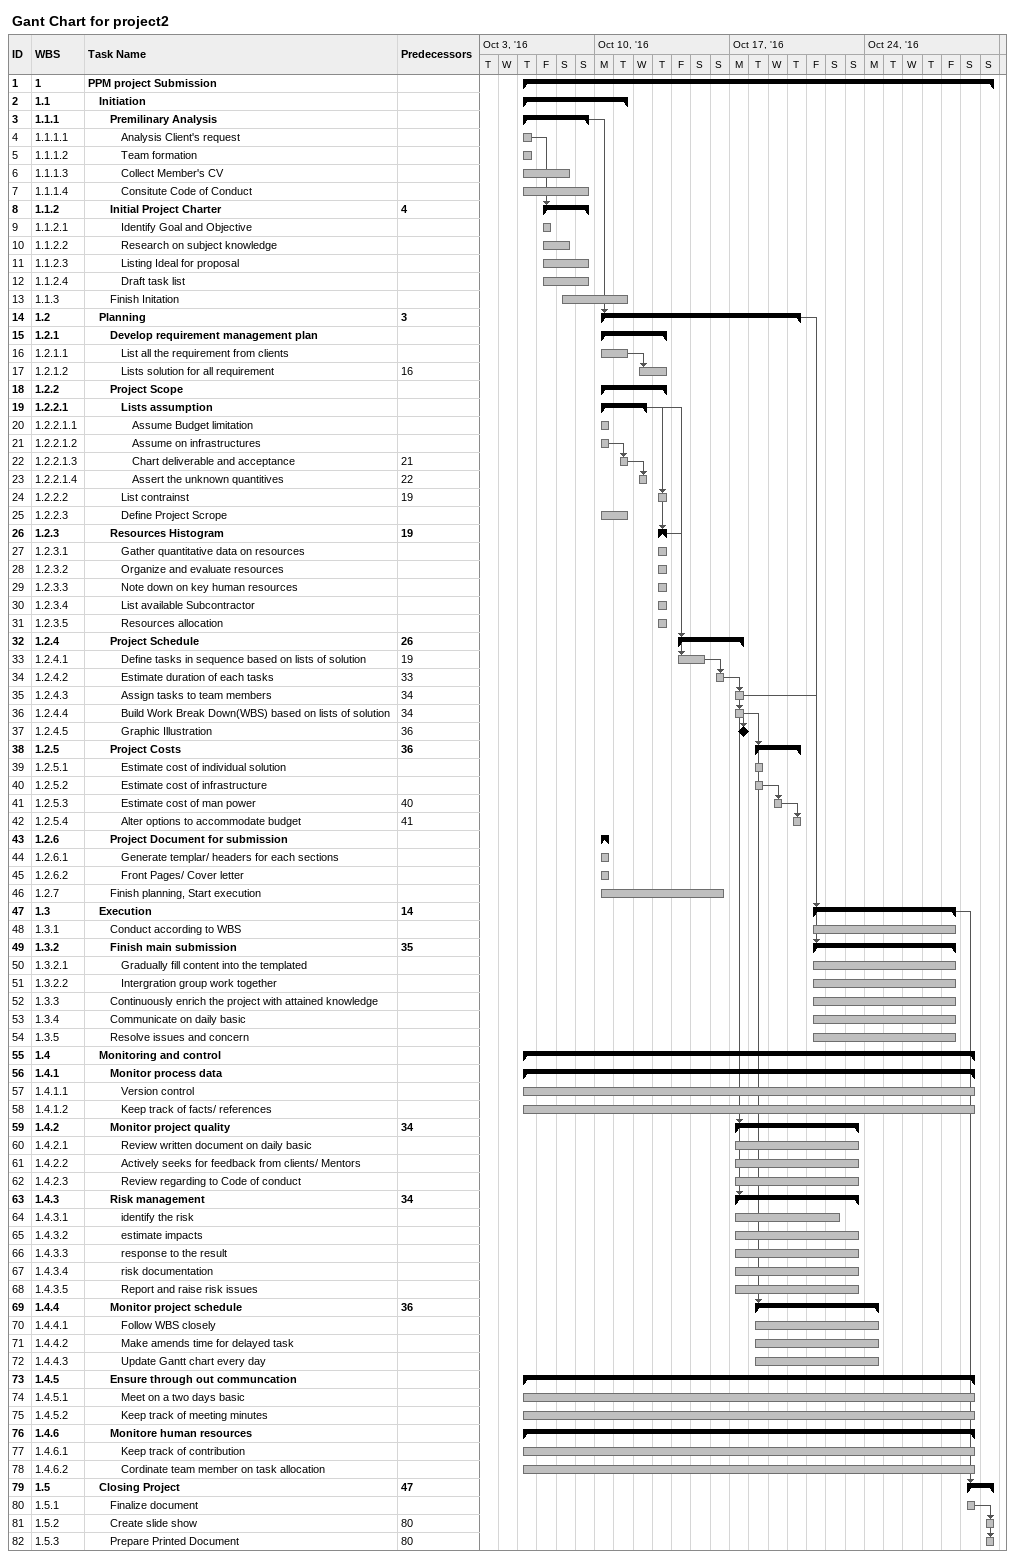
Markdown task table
Gant Chart for project2

| ID | WBS | Task | Start | Finish | Predecessors |
|---|---|---|---|---|---|
| 1 | 1 | **PPM project Submission** | 2016-10-06 | 2016-10-30 |  |
| 2 | 1.1 | **Initiation** | 2016-10-06 | 2016-10-11 |  |
| 3 | 1.1.1 | **Premilinary Analysis** | 2016-10-06 | 2016-10-09 |  |
| 4 | 1.1.1.1 | Analysis Client's request | 2016-10-06 | 2016-10-06 |  |
| 5 | 1.1.1.2 | Team formation | 2016-10-06 | 2016-10-06 |  |
| 6 | 1.1.1.3 | Collect Member's CV | 2016-10-06 | 2016-10-08 |  |
| 7 | 1.1.1.4 | Consitute Code of Conduct | 2016-10-06 | 2016-10-09 |  |
| 8 | 1.1.2 | **Initial Project Charter** | 2016-10-07 | 2016-10-09 | 4 |
| 9 | 1.1.2.1 | Identify Goal and Objective | 2016-10-07 | 2016-10-07 |  |
| 10 | 1.1.2.2 | Research on subject knowledge | 2016-10-07 | 2016-10-08 |  |
| 11 | 1.1.2.3 | Listing Ideal for proposal | 2016-10-07 | 2016-10-09 |  |
| 12 | 1.1.2.4 | Draft task list | 2016-10-07 | 2016-10-09 |  |
| 13 | 1.1.3 | Finish Initation | 2016-10-08 | 2016-10-11 |  |
| 14 | 1.2 | **Planning** | 2016-10-10 | 2016-10-20 | 3 |
| 15 | 1.2.1 | **Develop requirement management plan** | 2016-10-10 | 2016-10-13 |  |
| 16 | 1.2.1.1 | List all the requirement from clients | 2016-10-10 | 2016-10-11 |  |
| 17 | 1.2.1.2 | Lists solution for all requirement | 2016-10-12 | 2016-10-13 | 16 |
| 18 | 1.2.2 | **Project Scope** | 2016-10-10 | 2016-10-13 |  |
| 19 | 1.2.2.1 | **Lists assumption** | 2016-10-10 | 2016-10-12 |  |
| 20 | 1.2.2.1.1 | Assume Budget limitation | 2016-10-10 | 2016-10-10 |  |
| 21 | 1.2.2.1.2 | Assume on infrastructures | 2016-10-10 | 2016-10-10 |  |
| 22 | 1.2.2.1.3 | Chart deliverable and acceptance | 2016-10-11 | 2016-10-11 | 21 |
| 23 | 1.2.2.1.4 | Assert the unknown quantitives | 2016-10-12 | 2016-10-12 | 22 |
| 24 | 1.2.2.2 | List contrainst | 2016-10-13 | 2016-10-13 | 19 |
| 25 | 1.2.2.3 | Define Project Scrope | 2016-10-10 | 2016-10-11 |  |
| 26 | 1.2.3 | **Resources Histogram** | 2016-10-13 | 2016-10-13 | 19 |
| 27 | 1.2.3.1 | Gather quantitative data on resources | 2016-10-13 | 2016-10-13 |  |
| 28 | 1.2.3.2 | Organize and evaluate resources | 2016-10-13 | 2016-10-13 |  |
| 29 | 1.2.3.3 | Note down on key human resources | 2016-10-13 | 2016-10-13 |  |
| 30 | 1.2.3.4 | List available Subcontractor | 2016-10-13 | 2016-10-13 |  |
| 31 | 1.2.3.5 | Resources allocation | 2016-10-13 | 2016-10-13 |  |
| 32 | 1.2.4 | **Project Schedule** | 2016-10-14 | 2016-10-17 | 26 |
| 33 | 1.2.4.1 | Define tasks in sequence based on lists of solution | 2016-10-14 | 2016-10-15 | 19 |
| 34 | 1.2.4.2 | Estimate duration of each tasks | 2016-10-16 | 2016-10-16 | 33 |
| 35 | 1.2.4.3 | Assign tasks to team members | 2016-10-17 | 2016-10-17 | 34 |
| 36 | 1.2.4.4 | Build Work Break Down(WBS) based on lists of solution | 2016-10-17 | 2016-10-17 | 34 |
| 37 | 1.2.4.5 | Graphic Illustration (milestone) | 2016-10-17 | 2016-10-17 | 36 |
| 38 | 1.2.5 | **Project Costs** | 2016-10-18 | 2016-10-20 | 36 |
| 39 | 1.2.5.1 | Estimate cost of individual solution | 2016-10-18 | 2016-10-18 |  |
| 40 | 1.2.5.2 | Estimate cost of infrastructure | 2016-10-18 | 2016-10-18 |  |
| 41 | 1.2.5.3 | Estimate cost of man power | 2016-10-19 | 2016-10-19 | 40 |
| 42 | 1.2.5.4 | Alter options to accommodate budget | 2016-10-20 | 2016-10-20 | 41 |
| 43 | 1.2.6 | **Project Document for submission** | 2016-10-10 | 2016-10-10 |  |
| 44 | 1.2.6.1 | Generate templar/ headers for each sections | 2016-10-10 | 2016-10-10 |  |
| 45 | 1.2.6.2 | Front Pages/ Cover letter | 2016-10-10 | 2016-10-10 |  |
| 46 | 1.2.7 | Finish planning, Start execution | 2016-10-10 | 2016-10-16 |  |
| 47 | 1.3 | **Execution** | 2016-10-21 | 2016-10-28 | 14 |
| 48 | 1.3.1 | Conduct according to WBS | 2016-10-21 | 2016-10-28 |  |
| 49 | 1.3.2 | **Finish main submission** | 2016-10-21 | 2016-10-28 | 35 |
| 50 | 1.3.2.1 | Gradually fill content into the templated | 2016-10-21 | 2016-10-28 |  |
| 51 | 1.3.2.2 | Intergration group work together | 2016-10-21 | 2016-10-28 |  |
| 52 | 1.3.3 | Continuously enrich the project with attained knowledge | 2016-10-21 | 2016-10-28 |  |
| 53 | 1.3.4 | Communicate on daily basic | 2016-10-21 | 2016-10-28 |  |
| 54 | 1.3.5 | Resolve issues and concern | 2016-10-21 | 2016-10-28 |  |
| 55 | 1.4 | **Monitoring and control** | 2016-10-06 | 2016-10-29 |  |
| 56 | 1.4.1 | **Monitor process data** | 2016-10-06 | 2016-10-29 |  |
| 57 | 1.4.1.1 | Version control | 2016-10-06 | 2016-10-29 |  |
| 58 | 1.4.1.2 | Keep track of facts/ references | 2016-10-06 | 2016-10-29 |  |
| 59 | 1.4.2 | **Monitor project quality** | 2016-10-17 | 2016-10-23 | 34 |
| 60 | 1.4.2.1 | Review written document on daily basic | 2016-10-17 | 2016-10-23 |  |
| 61 | 1.4.2.2 | Actively seeks for feedback from clients/ Mentors | 2016-10-17 | 2016-10-23 |  |
| 62 | 1.4.2.3 | Review regarding to Code of conduct | 2016-10-17 | 2016-10-23 |  |
| 63 | 1.4.3 | **Risk management** | 2016-10-17 | 2016-10-23 | 34 |
| 64 | 1.4.3.1 | identify the risk | 2016-10-17 | 2016-10-22 |  |
| 65 | 1.4.3.2 | estimate impacts | 2016-10-17 | 2016-10-23 |  |
| 66 | 1.4.3.3 | response to the result | 2016-10-17 | 2016-10-23 |  |
| 67 | 1.4.3.4 | risk documentation | 2016-10-17 | 2016-10-23 |  |
| 68 | 1.4.3.5 | Report and raise risk issues | 2016-10-17 | 2016-10-23 |  |
| 69 | 1.4.4 | **Monitor project schedule** | 2016-10-18 | 2016-10-24 | 36 |
| 70 | 1.4.4.1 | Follow WBS closely | 2016-10-18 | 2016-10-24 |  |
| 71 | 1.4.4.2 | Make amends time for delayed task | 2016-10-18 | 2016-10-24 |  |
| 72 | 1.4.4.3 | Update Gantt chart every day | 2016-10-18 | 2016-10-24 |  |
| 73 | 1.4.5 | **Ensure through out communcation** | 2016-10-06 | 2016-10-29 |  |
| 74 | 1.4.5.1 | Meet on a two days basic | 2016-10-06 | 2016-10-29 |  |
| 75 | 1.4.5.2 | Keep track of meeting minutes | 2016-10-06 | 2016-10-29 |  |
| 76 | 1.4.6 | **Monitore human resources** | 2016-10-06 | 2016-10-29 |  |
| 77 | 1.4.6.1 | Keep track of contribution | 2016-10-06 | 2016-10-29 |  |
| 78 | 1.4.6.2 | Cordinate team member on task allocation | 2016-10-06 | 2016-10-29 |  |
| 79 | 1.5 | **Closing Project** | 2016-10-29 | 2016-10-30 | 47 |
| 80 | 1.5.1 | Finalize document | 2016-10-29 | 2016-10-29 |  |
| 81 | 1.5.2 | Create slide show | 2016-10-30 | 2016-10-30 | 80 |
| 82 | 1.5.3 | Prepare Printed Document | 2016-10-30 | 2016-10-30 | 80 |
